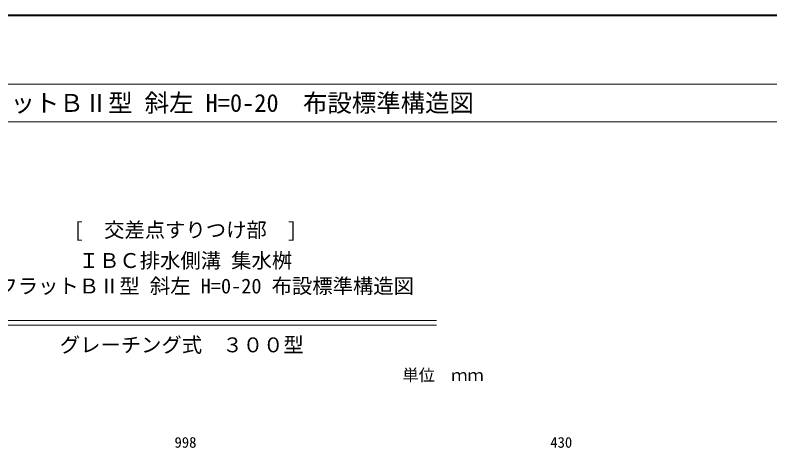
# Model space of a CAD drawing. Units: millimetres at full size; details may follow other scales. Extents: x 0 to 26200, y 7460 to 13400.
# Drawn here: x 1957 to 4361, y 11820 to 13200 of the extents above; entities that cross this region are included whole.
import ezdxf
from ezdxf.enums import TextEntityAlignment as Align

# ---------------------------------------------------------------- set-up
doc = ezdxf.new("R2010")
doc.units = ezdxf.units.MM
doc.header["$LTSCALE"] = 25
for name, color, linetype, lineweight in [('0_2', 7, 'Continuous', 20), ('図枠', 7, 'Continuous', 5), ('寸法線', 7, 'Continuous', 9)]:
    doc.layers.add(name, color=color, linetype=linetype, lineweight=lineweight)
doc.layers.add('文字', color=7, linetype='Continuous')
doc.styles.add('ＭＳ ゴシック', font='')
doc.styles.get('ＭＳ ゴシック').set_extended_font_data('MS Gothic')

msp = doc.modelspace()

# ---------------------------------------------------------------- linework, layer by layer
at = {"layer": '0_2'}
for p, q in [((1700.14, 12226.3), (3299.86, 12226.3)), ((1700.14, 12226.3), (3299.86, 12226.3)), ((1700, 12211.3), (3300, 12211.3)), ((1700, 12211.3), (3300, 12211.3))]:
    msp.add_line(p, q, dxfattribs=at)
at = {"layer": '図枠', "lineweight": 40}
msp.add_line((400, 13199.96), (8200, 13199.96), dxfattribs=at)
at = {"layer": '図枠', "lineweight": 13}
for p, q in [((700, 12979.96), (7900, 12979.96)), ((700, 12859.96), (7900, 12859.96))]:
    msp.add_line(p, q, dxfattribs=at)

# ---------------------------------------------------------------- texts
at = {"layer": '図枠', "style": 'ＭＳ ゴシック'}
msp.add_text('\u3000ＩＢＣ排水側溝 集水桝 セミフラットＢⅡ型 斜左 H=0-20\u3000布設標準構造図 ', height=56.96, dxfattribs=at).set_placement((700, 12919.96), align=Align.MIDDLE_LEFT)
at = {"layer": '寸法線', "style": 'ＭＳ ゴシック'}
for s, p in [('998', (2500, 11838.09)), ('430', (3696.95, 11838.09))]:
    msp.add_text(s, height=34.18, dxfattribs=at).set_placement(p, align=Align.MIDDLE_CENTER)
at = {"layer": '文字', "style": 'ＭＳ ゴシック'}
for s, p in [('[\u3000交差点すりつけ部\u3000]', (2143.95, 12477.42)), ('ＩＢＣ排水側溝 集水桝', (2160.14, 12379.67)), ('セミフラットＢⅡ型 斜左 H=0-20 布設標準構造図', (1771.64, 12298.42))]:
    msp.add_text(s, height=47.47, dxfattribs=at).set_placement(p, align=Align.BOTTOM_LEFT)
msp.add_text('グレーチング式\u3000３００型', height=47.47, dxfattribs=at).set_placement((2488.22, 12148.88), align=Align.MIDDLE_CENTER)
msp.add_text('グレーチング式\u3000３００型', height=47.47, dxfattribs=at).set_placement((2488.22, 12148.88), align=Align.MIDDLE_CENTER)
msp.add_text('単位\u3000ｍｍ', height=37.98, dxfattribs=at).set_placement((3450, 12022.16), align=Align.BOTTOM_RIGHT)
msp.add_text('単位\u3000ｍｍ', height=37.98, dxfattribs=at).set_placement((3450, 12022.16), align=Align.BOTTOM_RIGHT)

doc.saveas('drawing.dxf')
